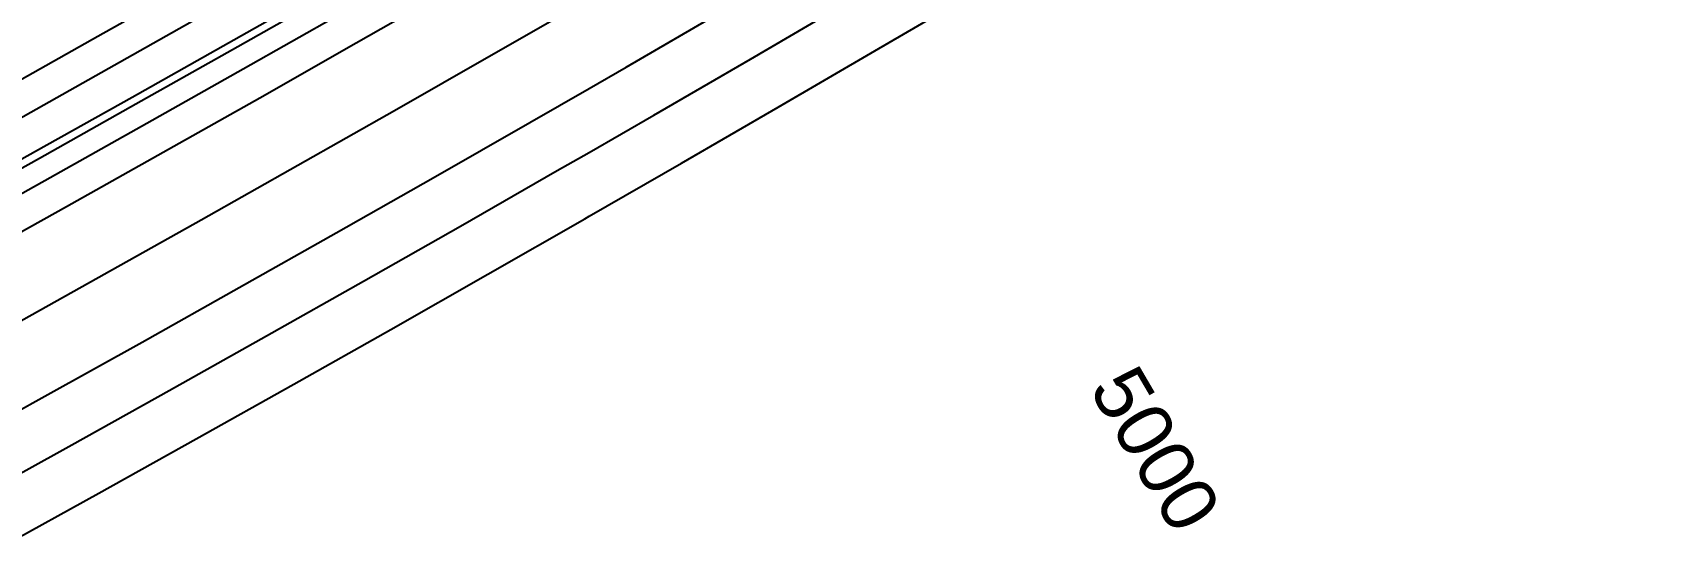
# Model space of a CAD drawing. Extents: x 384551 to 386632, y 802806 to 803252.
# Drawn here: x 386374.9 to 386448.7, y 803056.1 to 803079.3 of the extents above; entities that cross this region are included whole.
import ezdxf
from ezdxf.enums import TextEntityAlignment as Align

# ---------------------------------------------------------------- set-up
doc = ezdxf.new("R2010")
doc.units = 0
doc.layers.get('0').update_dxf_attribs({"linetype": 'CONTINUOUS'})
doc.styles.add('ARIAL', font='ARIAL.FON')

msp = doc.modelspace()

# ---------------------------------------------------------------- linework, layer by layer
at = {"color": 2, "linetype": 'CONTINUOUS'}
for points in [[(386400, 803073.9437), (386402.9207, 803075.6248), (386407.27, 803078.1443), (386411.6124, 803080.6759), (386415.9476, 803083.2195), (386420.2758, 803085.7751), (386424.5969, 803088.3428), (386428.9108, 803090.9225), (386433.2176, 803093.5141), (386437.5171, 803096.1177), (386441.8094, 803098.7332), (386443.8754, 803100)], [(386374.2383, 803075.4291), (386378.5883, 803077.8689), (386382.9315, 803080.3208), (386387.2679, 803082.7848), (386391.5974, 803085.2608), (386395.92, 803087.7488), (386400, 803090.1122)], [(386371.3382, 803070.3787), (386375.7022, 803072.8105), (386380.0595, 803075.2544), (386384.41, 803077.7104), (386388.7536, 803080.1785), (386393.0903, 803082.6586), (386397.4201, 803085.1508), (386400, 803086.6452)], [(386372.2818, 803058.328), (386376.6793, 803060.7624), (386381.07, 803063.2091), (386385.4539, 803065.6679), (386389.8309, 803068.139), (386394.2011, 803070.6221), (386398.5644, 803073.1174), (386400, 803073.9437)]]:
    msp.add_lwpolyline(points, dxfattribs=at)
at = {"color": 1, "linetype": 'CONTINUOUS'}
for points in [[(386400, 803071.0592), (386404.1708, 803073.4598), (386408.5262, 803075.9828), (386412.8745, 803078.5179), (386417.2158, 803081.065), (386421.5499, 803083.6242), (386425.877, 803086.1954), (386430.1969, 803088.7786), (386434.5095, 803091.3738), (386438.815, 803093.981), (386443.1132, 803096.6001), (386447.4041, 803099.2312), (386448.6502, 803100)], [(386370.6827, 803071.5589), (386375.0435, 803073.9889), (386379.3975, 803076.4309), (386383.7447, 803078.8851), (386388.085, 803081.3513), (386392.4185, 803083.8296), (386396.7451, 803086.3199), (386400, 803088.2054)], [(386370.8527, 803071.253), (386375.2143, 803073.6834), (386379.5691, 803076.1259), (386383.9171, 803078.5805), (386388.2583, 803081.0472), (386392.5927, 803083.526), (386396.9201, 803086.0168), (386400, 803087.8009)], [(386373.4896, 803056.1391), (386377.8931, 803058.5769), (386382.2899, 803061.027), (386386.6799, 803063.4892), (386391.063, 803065.9636), (386395.4392, 803068.4502), (386399.8085, 803070.949), (386400, 803071.0592)]]:
    msp.add_lwpolyline(points, dxfattribs=at)
at = {"color": 7, "linetype": 'CONTINUOUS'}
for points in [[(386400, 803076.8283), (386401.6706, 803077.7898), (386406.0139, 803080.3058), (386410.3502, 803082.8339), (386414.6795, 803085.374), (386419.0017, 803087.9261), (386423.3168, 803090.4902), (386427.6248, 803093.0663), (386431.9256, 803095.6544), (386436.2192, 803098.2543), (386439.0839, 803100)], [(386373.5064, 803076.7384), (386377.8527, 803079.1762), (386382.1923, 803081.626), (386386.525, 803084.0879), (386390.8509, 803086.5618), (386395.1699, 803089.0477), (386399.482, 803091.5457), (386400, 803091.8477)], [(386372.0665, 803069.0674), (386376.4342, 803071.5012), (386380.7951, 803073.9472), (386385.1492, 803076.4052), (386389.4964, 803078.8753), (386393.8368, 803081.3575), (386398.1702, 803083.8518), (386400, 803084.9117)], [(386373.766, 803066.0077), (386378.1421, 803068.4462), (386382.5115, 803070.8969), (386386.874, 803073.3598), (386391.2297, 803075.8347), (386395.5785, 803078.3217), (386399.9204, 803080.8208), (386400, 803080.8669)], [(386371.074, 803060.5169), (386375.4654, 803062.948), (386379.85, 803065.3912), (386384.2279, 803067.8467), (386388.5989, 803070.3143), (386392.963, 803072.794), (386397.3203, 803075.2859), (386400, 803076.8283)]]:
    msp.add_lwpolyline(points, dxfattribs=at)
at = {"color": 3, "linetype": 'CONTINUOUS'}
msp.add_lwpolyline([(386372.0665, 803069.0674), (386376.4342, 803071.5012), (386380.7951, 803073.9472), (386385.1492, 803076.4052), (386389.4964, 803078.8753), (386393.8368, 803081.3575), (386398.1702, 803083.8518), (386400, 803084.9117)], dxfattribs=at)

# ---------------------------------------------------------------- texts
at = {"color": 2, "style": 'ARIAL'}
msp.add_text('5000', height=2.5, rotation=300.322, dxfattribs=at).set_placement((386424.6594, 803064.5578), align=Align.TOP_LEFT)

doc.saveas('drawing.dxf')
